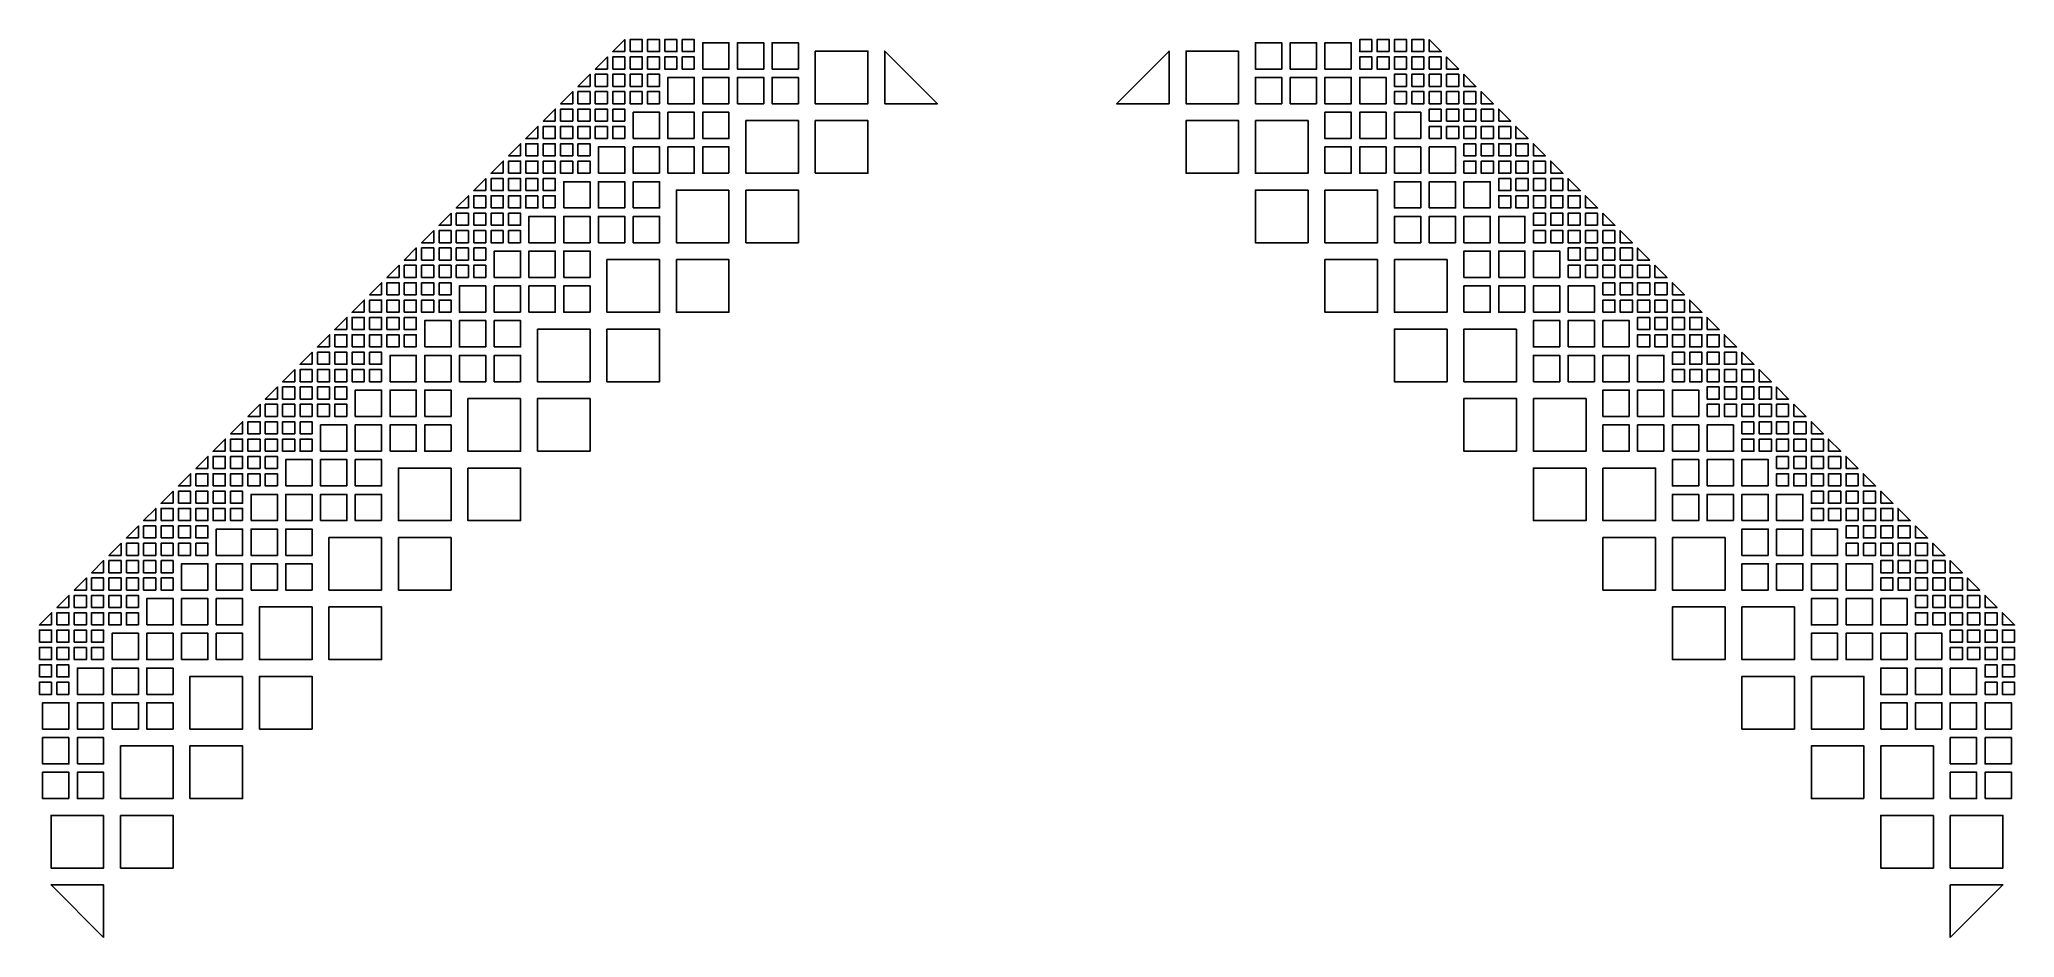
# Model space of a CAD drawing. Header units: inches. Extents: x -11.9 to 11.9, y -21.8 to -14.7.
# Drawn here: x 8.179 to 9.867, y -21.788 to -21.02 of the extents above.
import ezdxf

# ---------------------------------------------------------------- set-up
doc = ezdxf.new("R2010")
doc.units = ezdxf.units.IN
doc.header["$MEASUREMENT"] = 0

msp = doc.modelspace()

# ---------------------------------------------------------------- linework, layer by layer
for points in [[(8.679, -21.0303), (8.6687, -21.0303), (8.679, -21.02)], [(8.6835, -21.0303), (8.6835, -21.02), (8.6939, -21.02), (8.6939, -21.0303)], [(8.6984, -21.0303), (8.6984, -21.02), (8.7087, -21.02), (8.7087, -21.0303)], [(8.7132, -21.0303), (8.7132, -21.02), (8.7236, -21.02), (8.7236, -21.0303)], [(8.7281, -21.02), (8.7384, -21.02), (8.7384, -21.0303), (8.7281, -21.0303)], [(9.3176, -21.02), (9.3073, -21.02), (9.3073, -21.0303), (9.3176, -21.0303)], [(9.3325, -21.0303), (9.3325, -21.02), (9.3221, -21.02), (9.3221, -21.0303)], [(9.3473, -21.0303), (9.3473, -21.02), (9.337, -21.02), (9.337, -21.0303)], [(9.3622, -21.0303), (9.3622, -21.02), (9.3518, -21.02), (9.3518, -21.0303)], [(9.3667, -21.0303), (9.377, -21.0303), (9.3667, -21.02)], [(8.6642, -21.0452), (8.6538, -21.0452), (8.6642, -21.0348)], [(8.6687, -21.0452), (8.6687, -21.0348), (8.679, -21.0348), (8.679, -21.0452)], [(8.6835, -21.0452), (8.6835, -21.0348), (8.6939, -21.0348), (8.6939, -21.0452)], [(8.6984, -21.0452), (8.6984, -21.0348), (8.7087, -21.0348), (8.7087, -21.0452)], [(8.7236, -21.0348), (8.7236, -21.0452), (8.7132, -21.0452), (8.7132, -21.0348)], [(8.7384, -21.0452), (8.7281, -21.0452), (8.7281, -21.0348), (8.7384, -21.0348)], [(8.7456, -21.0452), (8.7681, -21.0452), (8.7681, -21.0227), (8.7456, -21.0227)], [(8.7978, -21.0452), (8.7978, -21.0227), (8.7753, -21.0227), (8.7753, -21.0452)], [(8.805, -21.0452), (8.8275, -21.0452), (8.8275, -21.0227), (8.805, -21.0227)], [(8.8419, -21.0299), (8.8419, -21.0749), (8.8869, -21.0749), (8.8869, -21.0299)], [(8.9013, -21.0749), (8.9463, -21.0749), (8.9013, -21.0299)], [(9.1444, -21.0749), (9.0994, -21.0749), (9.1444, -21.0299)], [(9.2038, -21.0299), (9.2038, -21.0749), (9.1588, -21.0749), (9.1588, -21.0299)], [(9.2407, -21.0452), (9.2182, -21.0452), (9.2182, -21.0227), (9.2407, -21.0227)], [(9.2479, -21.0452), (9.2479, -21.0227), (9.2704, -21.0227), (9.2704, -21.0452)], [(9.3001, -21.0452), (9.2776, -21.0452), (9.2776, -21.0227), (9.3001, -21.0227)], [(9.3073, -21.0452), (9.3176, -21.0452), (9.3176, -21.0348), (9.3073, -21.0348)], [(9.3221, -21.0348), (9.3221, -21.0452), (9.3325, -21.0452), (9.3325, -21.0348)], [(9.3473, -21.0452), (9.3473, -21.0348), (9.337, -21.0348), (9.337, -21.0452)], [(9.3622, -21.0452), (9.3622, -21.0348), (9.3518, -21.0348), (9.3518, -21.0452)], [(9.377, -21.0452), (9.377, -21.0348), (9.3667, -21.0348), (9.3667, -21.0452)], [(9.3815, -21.0452), (9.3919, -21.0452), (9.3815, -21.0348)], [(8.6493, -21.06), (8.639, -21.06), (8.6493, -21.0497)], [(8.6538, -21.06), (8.6538, -21.0497), (8.6642, -21.0497), (8.6642, -21.06)], [(8.6687, -21.06), (8.6687, -21.0497), (8.679, -21.0497), (8.679, -21.06)], [(8.6835, -21.06), (8.6835, -21.0497), (8.6939, -21.0497), (8.6939, -21.06)], [(8.6984, -21.0497), (8.7087, -21.0497), (8.7087, -21.06), (8.6984, -21.06)], [(8.7159, -21.0749), (8.7384, -21.0749), (8.7384, -21.0524), (8.7159, -21.0524)], [(8.7681, -21.0749), (8.7681, -21.0524), (8.7456, -21.0524), (8.7456, -21.0749)], [(8.7753, -21.0749), (8.7978, -21.0749), (8.7978, -21.0524), (8.7753, -21.0524)], [(8.8275, -21.0749), (8.8275, -21.0524), (8.805, -21.0524), (8.805, -21.0749)], [(9.2182, -21.0749), (9.2182, -21.0524), (9.2407, -21.0524), (9.2407, -21.0749)], [(9.2704, -21.0749), (9.2479, -21.0749), (9.2479, -21.0524), (9.2704, -21.0524)], [(9.2776, -21.0749), (9.2776, -21.0524), (9.3001, -21.0524), (9.3001, -21.0749)], [(9.3298, -21.0749), (9.3073, -21.0749), (9.3073, -21.0524), (9.3298, -21.0524)], [(9.3473, -21.0497), (9.337, -21.0497), (9.337, -21.06), (9.3473, -21.06)], [(9.3622, -21.06), (9.3622, -21.0497), (9.3518, -21.0497), (9.3518, -21.06)], [(9.377, -21.06), (9.377, -21.0497), (9.3667, -21.0497), (9.3667, -21.06)], [(9.3919, -21.06), (9.3919, -21.0497), (9.3815, -21.0497), (9.3815, -21.06)], [(9.3964, -21.06), (9.4067, -21.06), (9.3964, -21.0497)], [(8.6345, -21.0749), (8.6241, -21.0749), (8.6345, -21.0645)], [(8.639, -21.0749), (8.639, -21.0645), (8.6493, -21.0645), (8.6493, -21.0749)], [(8.6538, -21.0749), (8.6538, -21.0645), (8.6642, -21.0645), (8.6642, -21.0749)], [(8.6687, -21.0749), (8.6687, -21.0645), (8.679, -21.0645), (8.679, -21.0749)], [(8.6939, -21.0645), (8.6939, -21.0749), (8.6835, -21.0749), (8.6835, -21.0645)], [(8.7087, -21.0749), (8.6984, -21.0749), (8.6984, -21.0645), (8.7087, -21.0645)], [(9.337, -21.0749), (9.3473, -21.0749), (9.3473, -21.0645), (9.337, -21.0645)], [(9.3518, -21.0645), (9.3518, -21.0749), (9.3622, -21.0749), (9.3622, -21.0645)], [(9.377, -21.0749), (9.377, -21.0645), (9.3667, -21.0645), (9.3667, -21.0749)], [(9.3919, -21.0749), (9.3919, -21.0645), (9.3815, -21.0645), (9.3815, -21.0749)], [(9.4067, -21.0749), (9.4067, -21.0645), (9.3964, -21.0645), (9.3964, -21.0749)], [(9.4112, -21.0749), (9.4216, -21.0749), (9.4112, -21.0645)], [(8.6196, -21.0897), (8.6093, -21.0897), (8.6196, -21.0794)], [(8.6241, -21.0897), (8.6241, -21.0794), (8.6345, -21.0794), (8.6345, -21.0897)], [(8.639, -21.0897), (8.639, -21.0794), (8.6493, -21.0794), (8.6493, -21.0897)], [(8.6538, -21.0897), (8.6538, -21.0794), (8.6642, -21.0794), (8.6642, -21.0897)], [(8.6687, -21.0794), (8.679, -21.0794), (8.679, -21.0897), (8.6687, -21.0897)], [(8.6862, -21.1046), (8.7087, -21.1046), (8.7087, -21.0821), (8.6862, -21.0821)], [(8.7384, -21.1046), (8.7384, -21.0821), (8.7159, -21.0821), (8.7159, -21.1046)], [(8.7456, -21.1046), (8.7681, -21.1046), (8.7681, -21.0821), (8.7456, -21.0821)], [(9.3001, -21.1046), (9.2776, -21.1046), (9.2776, -21.0821), (9.3001, -21.0821)], [(9.3073, -21.1046), (9.3073, -21.0821), (9.3298, -21.0821), (9.3298, -21.1046)], [(9.3595, -21.1046), (9.337, -21.1046), (9.337, -21.0821), (9.3595, -21.0821)], [(9.377, -21.0794), (9.3667, -21.0794), (9.3667, -21.0897), (9.377, -21.0897)], [(9.3919, -21.0897), (9.3919, -21.0794), (9.3815, -21.0794), (9.3815, -21.0897)], [(9.4067, -21.0897), (9.4067, -21.0794), (9.3964, -21.0794), (9.3964, -21.0897)], [(9.4216, -21.0897), (9.4216, -21.0794), (9.4112, -21.0794), (9.4112, -21.0897)], [(9.4261, -21.0897), (9.4364, -21.0897), (9.4261, -21.0794)], [(8.6048, -21.1046), (8.5944, -21.1046), (8.6048, -21.0942)], [(8.6093, -21.1046), (8.6093, -21.0942), (8.6196, -21.0942), (8.6196, -21.1046)], [(8.6241, -21.1046), (8.6241, -21.0942), (8.6345, -21.0942), (8.6345, -21.1046)], [(8.639, -21.1046), (8.639, -21.0942), (8.6493, -21.0942), (8.6493, -21.1046)], [(8.6642, -21.0942), (8.6642, -21.1046), (8.6538, -21.1046), (8.6538, -21.0942)], [(8.679, -21.1046), (8.6687, -21.1046), (8.6687, -21.0942), (8.679, -21.0942)], [(8.8275, -21.0893), (8.7825, -21.0893), (8.7825, -21.1343), (8.8275, -21.1343)], [(8.8419, -21.1343), (8.8869, -21.1343), (8.8869, -21.0893), (8.8419, -21.0893)], [(9.2038, -21.1343), (9.1588, -21.1343), (9.1588, -21.0893), (9.2038, -21.0893)], [(9.2182, -21.0893), (9.2632, -21.0893), (9.2632, -21.1343), (9.2182, -21.1343)], [(9.3667, -21.1046), (9.377, -21.1046), (9.377, -21.0942), (9.3667, -21.0942)], [(9.3815, -21.0942), (9.3815, -21.1046), (9.3919, -21.1046), (9.3919, -21.0942)], [(9.4067, -21.1046), (9.4067, -21.0942), (9.3964, -21.0942), (9.3964, -21.1046)], [(9.4216, -21.1046), (9.4216, -21.0942), (9.4112, -21.0942), (9.4112, -21.1046)], [(9.4364, -21.1046), (9.4364, -21.0942), (9.4261, -21.0942), (9.4261, -21.1046)], [(9.4409, -21.1046), (9.4513, -21.1046), (9.4409, -21.0942)], [(8.5899, -21.1194), (8.5796, -21.1194), (8.5899, -21.1091)], [(8.5944, -21.1194), (8.5944, -21.1091), (8.6048, -21.1091), (8.6048, -21.1194)], [(8.6093, -21.1194), (8.6093, -21.1091), (8.6196, -21.1091), (8.6196, -21.1194)], [(8.6241, -21.1194), (8.6241, -21.1091), (8.6345, -21.1091), (8.6345, -21.1194)], [(8.639, -21.1091), (8.6493, -21.1091), (8.6493, -21.1194), (8.639, -21.1194)], [(8.6565, -21.1343), (8.679, -21.1343), (8.679, -21.1118), (8.6565, -21.1118)], [(8.7087, -21.1343), (8.7087, -21.1118), (8.6862, -21.1118), (8.6862, -21.1343)], [(8.7159, -21.1343), (8.7384, -21.1343), (8.7384, -21.1118), (8.7159, -21.1118)], [(8.7681, -21.1343), (8.7681, -21.1118), (8.7456, -21.1118), (8.7456, -21.1343)], [(9.2776, -21.1343), (9.2776, -21.1118), (9.3001, -21.1118), (9.3001, -21.1343)], [(9.3298, -21.1343), (9.3073, -21.1343), (9.3073, -21.1118), (9.3298, -21.1118)], [(9.337, -21.1343), (9.337, -21.1118), (9.3595, -21.1118), (9.3595, -21.1343)], [(9.3892, -21.1343), (9.3667, -21.1343), (9.3667, -21.1118), (9.3892, -21.1118)], [(9.4067, -21.1091), (9.3964, -21.1091), (9.3964, -21.1194), (9.4067, -21.1194)], [(9.4216, -21.1194), (9.4216, -21.1091), (9.4112, -21.1091), (9.4112, -21.1194)], [(9.4364, -21.1194), (9.4364, -21.1091), (9.4261, -21.1091), (9.4261, -21.1194)], [(9.4513, -21.1194), (9.4513, -21.1091), (9.4409, -21.1091), (9.4409, -21.1194)], [(9.4558, -21.1194), (9.4661, -21.1194), (9.4558, -21.1091)], [(8.5602, -21.1491), (8.5499, -21.1491), (8.5602, -21.1388)], [(8.5751, -21.1343), (8.5647, -21.1343), (8.5751, -21.1239)], [(8.5647, -21.1491), (8.5647, -21.1388), (8.5751, -21.1388), (8.5751, -21.1491)], [(8.5796, -21.1343), (8.5796, -21.1239), (8.5899, -21.1239), (8.5899, -21.1343)], [(8.5796, -21.1491), (8.5796, -21.1388), (8.5899, -21.1388), (8.5899, -21.1491)], [(8.5944, -21.1343), (8.5944, -21.1239), (8.6048, -21.1239), (8.6048, -21.1343)], [(8.5944, -21.1491), (8.5944, -21.1388), (8.6048, -21.1388), (8.6048, -21.1491)], [(8.6093, -21.1343), (8.6093, -21.1239), (8.6196, -21.1239), (8.6196, -21.1343)], [(8.6093, -21.1388), (8.6196, -21.1388), (8.6196, -21.1491), (8.6093, -21.1491)], [(8.6345, -21.1239), (8.6345, -21.1343), (8.6241, -21.1343), (8.6241, -21.1239)], [(8.6493, -21.1343), (8.639, -21.1343), (8.639, -21.1239), (8.6493, -21.1239)], [(9.3964, -21.1343), (9.4067, -21.1343), (9.4067, -21.1239), (9.3964, -21.1239)], [(9.4112, -21.1239), (9.4112, -21.1343), (9.4216, -21.1343), (9.4216, -21.1239)], [(9.4364, -21.1343), (9.4364, -21.1239), (9.4261, -21.1239), (9.4261, -21.1343)], [(9.4364, -21.1388), (9.4261, -21.1388), (9.4261, -21.1491), (9.4364, -21.1491)], [(9.4513, -21.1343), (9.4513, -21.1239), (9.4409, -21.1239), (9.4409, -21.1343)], [(9.4513, -21.1491), (9.4513, -21.1388), (9.4409, -21.1388), (9.4409, -21.1491)], [(9.4661, -21.1343), (9.4661, -21.1239), (9.4558, -21.1239), (9.4558, -21.1343)], [(9.4661, -21.1491), (9.4661, -21.1388), (9.4558, -21.1388), (9.4558, -21.1491)], [(9.4706, -21.1343), (9.481, -21.1343), (9.4706, -21.1239)], [(9.481, -21.1491), (9.481, -21.1388), (9.4706, -21.1388), (9.4706, -21.1491)], [(9.4855, -21.1491), (9.4958, -21.1491), (9.4855, -21.1388)], [(8.5454, -21.164), (8.535, -21.164), (8.5454, -21.1536)], [(8.5499, -21.164), (8.5499, -21.1536), (8.5602, -21.1536), (8.5602, -21.164)], [(8.5647, -21.164), (8.5647, -21.1536), (8.5751, -21.1536), (8.5751, -21.164)], [(8.5796, -21.164), (8.5796, -21.1536), (8.5899, -21.1536), (8.5899, -21.164)], [(8.6048, -21.1536), (8.6048, -21.164), (8.5944, -21.164), (8.5944, -21.1536)], [(8.6196, -21.164), (8.6093, -21.164), (8.6093, -21.1536), (8.6196, -21.1536)], [(8.6268, -21.164), (8.6493, -21.164), (8.6493, -21.1415), (8.6268, -21.1415)], [(8.679, -21.164), (8.679, -21.1415), (8.6565, -21.1415), (8.6565, -21.164)], [(8.6862, -21.164), (8.7087, -21.164), (8.7087, -21.1415), (8.6862, -21.1415)], [(8.7681, -21.1487), (8.7231, -21.1487), (8.7231, -21.1937), (8.7681, -21.1937)], [(8.7825, -21.1487), (8.7825, -21.1937), (8.8275, -21.1937), (8.8275, -21.1487)], [(9.2632, -21.1487), (9.2632, -21.1937), (9.2182, -21.1937), (9.2182, -21.1487)], [(9.2776, -21.1487), (9.3226, -21.1487), (9.3226, -21.1937), (9.2776, -21.1937)], [(9.3595, -21.164), (9.337, -21.164), (9.337, -21.1415), (9.3595, -21.1415)], [(9.3667, -21.164), (9.3667, -21.1415), (9.3892, -21.1415), (9.3892, -21.164)], [(9.4189, -21.164), (9.3964, -21.164), (9.3964, -21.1415), (9.4189, -21.1415)], [(9.4261, -21.164), (9.4364, -21.164), (9.4364, -21.1536), (9.4261, -21.1536)], [(9.4409, -21.1536), (9.4409, -21.164), (9.4513, -21.164), (9.4513, -21.1536)], [(9.4661, -21.164), (9.4661, -21.1536), (9.4558, -21.1536), (9.4558, -21.164)], [(9.481, -21.164), (9.481, -21.1536), (9.4706, -21.1536), (9.4706, -21.164)], [(9.4958, -21.164), (9.4958, -21.1536), (9.4855, -21.1536), (9.4855, -21.164)], [(9.5003, -21.164), (9.5107, -21.164), (9.5003, -21.1536)], [(8.5305, -21.1788), (8.5202, -21.1788), (8.5305, -21.1685)], [(8.535, -21.1788), (8.535, -21.1685), (8.5454, -21.1685), (8.5454, -21.1788)], [(8.5499, -21.1788), (8.5499, -21.1685), (8.5602, -21.1685), (8.5602, -21.1788)], [(8.5647, -21.1788), (8.5647, -21.1685), (8.5751, -21.1685), (8.5751, -21.1788)], [(8.5796, -21.1685), (8.5899, -21.1685), (8.5899, -21.1788), (8.5796, -21.1788)], [(8.5971, -21.1937), (8.6196, -21.1937), (8.6196, -21.1712), (8.5971, -21.1712)], [(8.6493, -21.1937), (8.6493, -21.1712), (8.6268, -21.1712), (8.6268, -21.1937)], [(8.6565, -21.1937), (8.679, -21.1937), (8.679, -21.1712), (8.6565, -21.1712)], [(8.7087, -21.1937), (8.7087, -21.1712), (8.6862, -21.1712), (8.6862, -21.1937)], [(9.337, -21.1937), (9.337, -21.1712), (9.3595, -21.1712), (9.3595, -21.1937)], [(9.3892, -21.1937), (9.3667, -21.1937), (9.3667, -21.1712), (9.3892, -21.1712)], [(9.3964, -21.1937), (9.3964, -21.1712), (9.4189, -21.1712), (9.4189, -21.1937)], [(9.4486, -21.1937), (9.4261, -21.1937), (9.4261, -21.1712), (9.4486, -21.1712)], [(9.4661, -21.1685), (9.4558, -21.1685), (9.4558, -21.1788), (9.4661, -21.1788)], [(9.481, -21.1788), (9.481, -21.1685), (9.4706, -21.1685), (9.4706, -21.1788)], [(9.4958, -21.1788), (9.4958, -21.1685), (9.4855, -21.1685), (9.4855, -21.1788)], [(9.5107, -21.1788), (9.5107, -21.1685), (9.5003, -21.1685), (9.5003, -21.1788)], [(9.5152, -21.1788), (9.5255, -21.1788), (9.5152, -21.1685)], [(8.5157, -21.1937), (8.5053, -21.1937), (8.5157, -21.1833)], [(8.5202, -21.1937), (8.5202, -21.1833), (8.5305, -21.1833), (8.5305, -21.1937)], [(8.535, -21.1937), (8.535, -21.1833), (8.5454, -21.1833), (8.5454, -21.1937)], [(8.5499, -21.1937), (8.5499, -21.1833), (8.5602, -21.1833), (8.5602, -21.1937)], [(8.5751, -21.1833), (8.5751, -21.1937), (8.5647, -21.1937), (8.5647, -21.1833)], [(8.5899, -21.1937), (8.5796, -21.1937), (8.5796, -21.1833), (8.5899, -21.1833)], [(9.4558, -21.1937), (9.4661, -21.1937), (9.4661, -21.1833), (9.4558, -21.1833)], [(9.4706, -21.1833), (9.4706, -21.1937), (9.481, -21.1937), (9.481, -21.1833)], [(9.4958, -21.1937), (9.4958, -21.1833), (9.4855, -21.1833), (9.4855, -21.1937)], [(9.5107, -21.1937), (9.5107, -21.1833), (9.5003, -21.1833), (9.5003, -21.1937)], [(9.5255, -21.1937), (9.5255, -21.1833), (9.5152, -21.1833), (9.5152, -21.1937)], [(9.53, -21.1937), (9.5404, -21.1937), (9.53, -21.1833)], [(8.5008, -21.2085), (8.4905, -21.2085), (8.5008, -21.1982)], [(8.5053, -21.2085), (8.5053, -21.1982), (8.5157, -21.1982), (8.5157, -21.2085)], [(8.5202, -21.2085), (8.5202, -21.1982), (8.5305, -21.1982), (8.5305, -21.2085)], [(8.535, -21.2085), (8.535, -21.1982), (8.5454, -21.1982), (8.5454, -21.2085)], [(8.5499, -21.1982), (8.5602, -21.1982), (8.5602, -21.2085), (8.5499, -21.2085)], [(8.5899, -21.2234), (8.5899, -21.2009), (8.5674, -21.2009), (8.5674, -21.2234)], [(8.6196, -21.2234), (8.6196, -21.2009), (8.5971, -21.2009), (8.5971, -21.2234)], [(8.6268, -21.2234), (8.6493, -21.2234), (8.6493, -21.2009), (8.6268, -21.2009)], [(9.4189, -21.2234), (9.3964, -21.2234), (9.3964, -21.2009), (9.4189, -21.2009)], [(9.4261, -21.2234), (9.4261, -21.2009), (9.4486, -21.2009), (9.4486, -21.2234)], [(9.4558, -21.2234), (9.4558, -21.2009), (9.4783, -21.2009), (9.4783, -21.2234)], [(9.4958, -21.1982), (9.4855, -21.1982), (9.4855, -21.2085), (9.4958, -21.2085)], [(9.5107, -21.2085), (9.5107, -21.1982), (9.5003, -21.1982), (9.5003, -21.2085)], [(9.5255, -21.2085), (9.5255, -21.1982), (9.5152, -21.1982), (9.5152, -21.2085)], [(9.5404, -21.2085), (9.5404, -21.1982), (9.53, -21.1982), (9.53, -21.2085)], [(9.5449, -21.2085), (9.5552, -21.2085), (9.5449, -21.1982)], [(8.486, -21.2234), (8.4756, -21.2234), (8.486, -21.213)], [(8.4905, -21.2234), (8.4905, -21.213), (8.5008, -21.213), (8.5008, -21.2234)], [(8.5053, -21.2234), (8.5053, -21.213), (8.5157, -21.213), (8.5157, -21.2234)], [(8.5202, -21.2234), (8.5202, -21.213), (8.5305, -21.213), (8.5305, -21.2234)], [(8.5454, -21.213), (8.5454, -21.2234), (8.535, -21.2234), (8.535, -21.213)], [(8.5602, -21.2234), (8.5499, -21.2234), (8.5499, -21.213), (8.5602, -21.213)], [(8.7087, -21.2081), (8.6637, -21.2081), (8.6637, -21.2531), (8.7087, -21.2531)], [(8.7231, -21.2081), (8.7231, -21.2531), (8.7681, -21.2531), (8.7681, -21.2081)], [(9.3226, -21.2081), (9.3226, -21.2531), (9.2776, -21.2531), (9.2776, -21.2081)], [(9.337, -21.2081), (9.382, -21.2081), (9.382, -21.2531), (9.337, -21.2531)], [(9.4855, -21.2234), (9.4958, -21.2234), (9.4958, -21.213), (9.4855, -21.213)], [(9.5003, -21.213), (9.5003, -21.2234), (9.5107, -21.2234), (9.5107, -21.213)], [(9.5255, -21.2234), (9.5255, -21.213), (9.5152, -21.213), (9.5152, -21.2234)], [(9.5404, -21.2234), (9.5404, -21.213), (9.53, -21.213), (9.53, -21.2234)], [(9.5552, -21.2234), (9.5552, -21.213), (9.5449, -21.213), (9.5449, -21.2234)], [(9.5597, -21.2234), (9.5701, -21.2234), (9.5597, -21.213)], [(8.4711, -21.2382), (8.4608, -21.2382), (8.4711, -21.2279)], [(8.4756, -21.2382), (8.4756, -21.2279), (8.486, -21.2279), (8.486, -21.2382)], [(8.4905, -21.2382), (8.4905, -21.2279), (8.5008, -21.2279), (8.5008, -21.2382)], [(8.5053, -21.2382), (8.5053, -21.2279), (8.5157, -21.2279), (8.5157, -21.2382)], [(8.5202, -21.2279), (8.5305, -21.2279), (8.5305, -21.2382), (8.5202, -21.2382)], [(8.5602, -21.2531), (8.5602, -21.2306), (8.5377, -21.2306), (8.5377, -21.2531)], [(8.5899, -21.2531), (8.5899, -21.2306), (8.5674, -21.2306), (8.5674, -21.2531)], [(8.5971, -21.2531), (8.6196, -21.2531), (8.6196, -21.2306), (8.5971, -21.2306)], [(8.6493, -21.2531), (8.6493, -21.2306), (8.6268, -21.2306), (8.6268, -21.2531)], [(9.3964, -21.2531), (9.3964, -21.2306), (9.4189, -21.2306), (9.4189, -21.2531)], [(9.4486, -21.2531), (9.4261, -21.2531), (9.4261, -21.2306), (9.4486, -21.2306)], [(9.4558, -21.2531), (9.4558, -21.2306), (9.4783, -21.2306), (9.4783, -21.2531)], [(9.4855, -21.2531), (9.4855, -21.2306), (9.508, -21.2306), (9.508, -21.2531)], [(9.5255, -21.2279), (9.5152, -21.2279), (9.5152, -21.2382), (9.5255, -21.2382)], [(9.5404, -21.2382), (9.5404, -21.2279), (9.53, -21.2279), (9.53, -21.2382)], [(9.5552, -21.2382), (9.5552, -21.2279), (9.5449, -21.2279), (9.5449, -21.2382)], [(9.5701, -21.2382), (9.5701, -21.2279), (9.5597, -21.2279), (9.5597, -21.2382)], [(9.5746, -21.2382), (9.5849, -21.2382), (9.5746, -21.2279)], [(8.4563, -21.2531), (8.4459, -21.2531), (8.4563, -21.2427)], [(8.4608, -21.2531), (8.4608, -21.2427), (8.4711, -21.2427), (8.4711, -21.2531)], [(8.4756, -21.2531), (8.4756, -21.2427), (8.486, -21.2427), (8.486, -21.2531)], [(8.4905, -21.2531), (8.4905, -21.2427), (8.5008, -21.2427), (8.5008, -21.2531)], [(8.5157, -21.2427), (8.5157, -21.2531), (8.5053, -21.2531), (8.5053, -21.2427)], [(8.5305, -21.2531), (8.5202, -21.2531), (8.5202, -21.2427), (8.5305, -21.2427)], [(9.5152, -21.2531), (9.5255, -21.2531), (9.5255, -21.2427), (9.5152, -21.2427)], [(9.53, -21.2427), (9.53, -21.2531), (9.5404, -21.2531), (9.5404, -21.2427)], [(9.5552, -21.2531), (9.5552, -21.2427), (9.5449, -21.2427), (9.5449, -21.2531)], [(9.5701, -21.2531), (9.5701, -21.2427), (9.5597, -21.2427), (9.5597, -21.2531)], [(9.5849, -21.2531), (9.5849, -21.2427), (9.5746, -21.2427), (9.5746, -21.2531)], [(9.5894, -21.2531), (9.5998, -21.2531), (9.5894, -21.2427)], [(8.4266, -21.2828), (8.4162, -21.2828), (8.4266, -21.2724)], [(8.4414, -21.2679), (8.4311, -21.2679), (8.4414, -21.2576)], [(8.4311, -21.2828), (8.4311, -21.2724), (8.4414, -21.2724), (8.4414, -21.2828)], [(8.4459, -21.2679), (8.4459, -21.2576), (8.4563, -21.2576), (8.4563, -21.2679)], [(8.4459, -21.2828), (8.4459, -21.2724), (8.4563, -21.2724), (8.4563, -21.2828)], [(8.4608, -21.2679), (8.4608, -21.2576), (8.4711, -21.2576), (8.4711, -21.2679)], [(8.4608, -21.2828), (8.4608, -21.2724), (8.4711, -21.2724), (8.4711, -21.2828)], [(8.4756, -21.2679), (8.4756, -21.2576), (8.486, -21.2576), (8.486, -21.2679)], [(8.486, -21.2724), (8.486, -21.2828), (8.4756, -21.2828), (8.4756, -21.2724)], [(8.4905, -21.2576), (8.5008, -21.2576), (8.5008, -21.2679), (8.4905, -21.2679)], [(8.5008, -21.2828), (8.4905, -21.2828), (8.4905, -21.2724), (8.5008, -21.2724)], [(8.508, -21.2828), (8.5305, -21.2828), (8.5305, -21.2603), (8.508, -21.2603)], [(8.5602, -21.2828), (8.5602, -21.2603), (8.5377, -21.2603), (8.5377, -21.2828)], [(8.5674, -21.2828), (8.5899, -21.2828), (8.5899, -21.2603), (8.5674, -21.2603)], [(8.6043, -21.2675), (8.6043, -21.3125), (8.6493, -21.3125), (8.6493, -21.2675)], [(8.6637, -21.2675), (8.6637, -21.3125), (8.7087, -21.3125), (8.7087, -21.2675)], [(9.382, -21.2675), (9.382, -21.3125), (9.337, -21.3125), (9.337, -21.2675)], [(9.4414, -21.2675), (9.4414, -21.3125), (9.3964, -21.3125), (9.3964, -21.2675)], [(9.4783, -21.2828), (9.4558, -21.2828), (9.4558, -21.2603), (9.4783, -21.2603)], [(9.4855, -21.2828), (9.4855, -21.2603), (9.508, -21.2603), (9.508, -21.2828)], [(9.5377, -21.2828), (9.5152, -21.2828), (9.5152, -21.2603), (9.5377, -21.2603)], [(9.5552, -21.2576), (9.5449, -21.2576), (9.5449, -21.2679), (9.5552, -21.2679)], [(9.5449, -21.2828), (9.5552, -21.2828), (9.5552, -21.2724), (9.5449, -21.2724)], [(9.5701, -21.2679), (9.5701, -21.2576), (9.5597, -21.2576), (9.5597, -21.2679)], [(9.5597, -21.2724), (9.5597, -21.2828), (9.5701, -21.2828), (9.5701, -21.2724)], [(9.5849, -21.2679), (9.5849, -21.2576), (9.5746, -21.2576), (9.5746, -21.2679)], [(9.5849, -21.2828), (9.5849, -21.2724), (9.5746, -21.2724), (9.5746, -21.2828)], [(9.5998, -21.2679), (9.5998, -21.2576), (9.5894, -21.2576), (9.5894, -21.2679)], [(9.5998, -21.2828), (9.5998, -21.2724), (9.5894, -21.2724), (9.5894, -21.2828)], [(9.6043, -21.2679), (9.6146, -21.2679), (9.6043, -21.2576)], [(9.6146, -21.2828), (9.6146, -21.2724), (9.6043, -21.2724), (9.6043, -21.2828)], [(9.6191, -21.2828), (9.6295, -21.2828), (9.6191, -21.2724)], [(8.4117, -21.2976), (8.4014, -21.2976), (8.4117, -21.2873)], [(8.4162, -21.2976), (8.4162, -21.2873), (8.4266, -21.2873), (8.4266, -21.2976)], [(8.4311, -21.2976), (8.4311, -21.2873), (8.4414, -21.2873), (8.4414, -21.2976)], [(8.4459, -21.2976), (8.4459, -21.2873), (8.4563, -21.2873), (8.4563, -21.2976)], [(8.4608, -21.2873), (8.4711, -21.2873), (8.4711, -21.2976), (8.4608, -21.2976)], [(8.4783, -21.3125), (8.5008, -21.3125), (8.5008, -21.29), (8.4783, -21.29)], [(8.5305, -21.3125), (8.5305, -21.29), (8.508, -21.29), (8.508, -21.3125)], [(8.5377, -21.3125), (8.5602, -21.3125), (8.5602, -21.29), (8.5377, -21.29)], [(8.5899, -21.3125), (8.5899, -21.29), (8.5674, -21.29), (8.5674, -21.3125)], [(9.4558, -21.3125), (9.4558, -21.29), (9.4783, -21.29), (9.4783, -21.3125)], [(9.508, -21.3125), (9.4855, -21.3125), (9.4855, -21.29), (9.508, -21.29)], [(9.5152, -21.3125), (9.5152, -21.29), (9.5377, -21.29), (9.5377, -21.3125)], [(9.5674, -21.3125), (9.5449, -21.3125), (9.5449, -21.29), (9.5674, -21.29)], [(9.5849, -21.2873), (9.5746, -21.2873), (9.5746, -21.2976), (9.5849, -21.2976)], [(9.5998, -21.2976), (9.5998, -21.2873), (9.5894, -21.2873), (9.5894, -21.2976)], [(9.6146, -21.2976), (9.6146, -21.2873), (9.6043, -21.2873), (9.6043, -21.2976)], [(9.6295, -21.2976), (9.6295, -21.2873), (9.6191, -21.2873), (9.6191, -21.2976)], [(9.634, -21.2976), (9.6443, -21.2976), (9.634, -21.2873)], [(8.3969, -21.3125), (8.3865, -21.3125), (8.3969, -21.3021)], [(8.4014, -21.3125), (8.4014, -21.3021), (8.4117, -21.3021), (8.4117, -21.3125)], [(8.4162, -21.3125), (8.4162, -21.3021), (8.4266, -21.3021), (8.4266, -21.3125)], [(8.4311, -21.3125), (8.4311, -21.3021), (8.4414, -21.3021), (8.4414, -21.3125)], [(8.4563, -21.3021), (8.4563, -21.3125), (8.4459, -21.3125), (8.4459, -21.3021)], [(8.4711, -21.3125), (8.4608, -21.3125), (8.4608, -21.3021), (8.4711, -21.3021)], [(9.5746, -21.3125), (9.5849, -21.3125), (9.5849, -21.3021), (9.5746, -21.3021)], [(9.5894, -21.3021), (9.5894, -21.3125), (9.5998, -21.3125), (9.5998, -21.3021)], [(9.6146, -21.3125), (9.6146, -21.3021), (9.6043, -21.3021), (9.6043, -21.3125)], [(9.6295, -21.3125), (9.6295, -21.3021), (9.6191, -21.3021), (9.6191, -21.3125)], [(9.6443, -21.3125), (9.6443, -21.3021), (9.634, -21.3021), (9.634, -21.3125)], [(9.6488, -21.3125), (9.6592, -21.3125), (9.6488, -21.3021)], [(8.382, -21.3273), (8.3717, -21.3273), (8.382, -21.317)], [(8.3865, -21.3273), (8.3865, -21.317), (8.3969, -21.317), (8.3969, -21.3273)], [(8.4014, -21.3273), (8.4014, -21.317), (8.4117, -21.317), (8.4117, -21.3273)], [(8.4162, -21.3273), (8.4162, -21.317), (8.4266, -21.317), (8.4266, -21.3273)], [(8.4311, -21.317), (8.4414, -21.317), (8.4414, -21.3273), (8.4311, -21.3273)], [(8.4486, -21.3422), (8.4711, -21.3422), (8.4711, -21.3197), (8.4486, -21.3197)], [(8.5008, -21.3422), (8.5008, -21.3197), (8.4783, -21.3197), (8.4783, -21.3422)], [(8.508, -21.3422), (8.5305, -21.3422), (8.5305, -21.3197), (8.508, -21.3197)], [(9.5377, -21.3422), (9.5152, -21.3422), (9.5152, -21.3197), (9.5377, -21.3197)], [(9.5449, -21.3422), (9.5449, -21.3197), (9.5674, -21.3197), (9.5674, -21.3422)], [(9.5971, -21.3422), (9.5746, -21.3422), (9.5746, -21.3197), (9.5971, -21.3197)], [(9.6146, -21.317), (9.6043, -21.317), (9.6043, -21.3273), (9.6146, -21.3273)], [(9.6295, -21.3273), (9.6295, -21.317), (9.6191, -21.317), (9.6191, -21.3273)], [(9.6443, -21.3273), (9.6443, -21.317), (9.634, -21.317), (9.634, -21.3273)], [(9.6592, -21.3273), (9.6592, -21.317), (9.6488, -21.317), (9.6488, -21.3273)], [(9.6637, -21.3273), (9.674, -21.3273), (9.6637, -21.317)], [(8.3672, -21.3422), (8.3568, -21.3422), (8.3672, -21.3318)], [(8.3717, -21.3422), (8.3717, -21.3318), (8.382, -21.3318), (8.382, -21.3422)], [(8.3865, -21.3422), (8.3865, -21.3318), (8.3969, -21.3318), (8.3969, -21.3422)], [(8.4014, -21.3422), (8.4014, -21.3318), (8.4117, -21.3318), (8.4117, -21.3422)], [(8.4266, -21.3318), (8.4266, -21.3422), (8.4162, -21.3422), (8.4162, -21.3318)], [(8.4414, -21.3422), (8.4311, -21.3422), (8.4311, -21.3318), (8.4414, -21.3318)], [(8.5899, -21.3269), (8.5449, -21.3269), (8.5449, -21.3719), (8.5899, -21.3719)], [(8.6043, -21.3719), (8.6493, -21.3719), (8.6493, -21.3269), (8.6043, -21.3269)], [(9.4414, -21.3719), (9.3964, -21.3719), (9.3964, -21.3269), (9.4414, -21.3269)], [(9.4558, -21.3269), (9.5008, -21.3269), (9.5008, -21.3719), (9.4558, -21.3719)], [(9.6043, -21.3422), (9.6146, -21.3422), (9.6146, -21.3318), (9.6043, -21.3318)], [(9.6191, -21.3318), (9.6191, -21.3422), (9.6295, -21.3422), (9.6295, -21.3318)], [(9.6443, -21.3422), (9.6443, -21.3318), (9.634, -21.3318), (9.634, -21.3422)], [(9.6592, -21.3422), (9.6592, -21.3318), (9.6488, -21.3318), (9.6488, -21.3422)], [(9.674, -21.3422), (9.674, -21.3318), (9.6637, -21.3318), (9.6637, -21.3422)], [(9.6785, -21.3422), (9.6889, -21.3422), (9.6785, -21.3318)], [(8.3523, -21.357), (8.342, -21.357), (8.3523, -21.3467)], [(8.3568, -21.357), (8.3568, -21.3467), (8.3672, -21.3467), (8.3672, -21.357)], [(8.3717, -21.357), (8.3717, -21.3467), (8.382, -21.3467), (8.382, -21.357)], [(8.3865, -21.357), (8.3865, -21.3467), (8.3969, -21.3467), (8.3969, -21.357)], [(8.4014, -21.3467), (8.4117, -21.3467), (8.4117, -21.357), (8.4014, -21.357)], [(8.4189, -21.3719), (8.4414, -21.3719), (8.4414, -21.3494), (8.4189, -21.3494)], [(8.4711, -21.3719), (8.4711, -21.3494), (8.4486, -21.3494), (8.4486, -21.3719)], [(8.4783, -21.3719), (8.5008, -21.3719), (8.5008, -21.3494), (8.4783, -21.3494)], [(8.5305, -21.3719), (8.5305, -21.3494), (8.508, -21.3494), (8.508, -21.3719)], [(9.5152, -21.3719), (9.5152, -21.3494), (9.5377, -21.3494), (9.5377, -21.3719)], [(9.5674, -21.3719), (9.5449, -21.3719), (9.5449, -21.3494), (9.5674, -21.3494)], [(9.5746, -21.3719), (9.5746, -21.3494), (9.5971, -21.3494), (9.5971, -21.3719)], [(9.6268, -21.3719), (9.6043, -21.3719), (9.6043, -21.3494), (9.6268, -21.3494)], [(9.6443, -21.3467), (9.634, -21.3467), (9.634, -21.357), (9.6443, -21.357)], [(9.6592, -21.357), (9.6592, -21.3467), (9.6488, -21.3467), (9.6488, -21.357)], [(9.674, -21.357), (9.674, -21.3467), (9.6637, -21.3467), (9.6637, -21.357)], [(9.6889, -21.357), (9.6889, -21.3467), (9.6785, -21.3467), (9.6785, -21.357)], [(9.6934, -21.357), (9.7037, -21.357), (9.6934, -21.3467)], [(8.3375, -21.3719), (8.3271, -21.3719), (8.3375, -21.3615)], [(8.342, -21.3719), (8.342, -21.3615), (8.3523, -21.3615), (8.3523, -21.3719)], [(8.3568, -21.3719), (8.3568, -21.3615), (8.3672, -21.3615), (8.3672, -21.3719)], [(8.3717, -21.3719), (8.3717, -21.3615), (8.382, -21.3615), (8.382, -21.3719)], [(8.3969, -21.3615), (8.3969, -21.3719), (8.3865, -21.3719), (8.3865, -21.3615)], [(8.4117, -21.3719), (8.4014, -21.3719), (8.4014, -21.3615), (8.4117, -21.3615)], [(9.634, -21.3719), (9.6443, -21.3719), (9.6443, -21.3615), (9.634, -21.3615)], [(9.6488, -21.3615), (9.6488, -21.3719), (9.6592, -21.3719), (9.6592, -21.3615)], [(9.674, -21.3719), (9.674, -21.3615), (9.6637, -21.3615), (9.6637, -21.3719)], [(9.6889, -21.3719), (9.6889, -21.3615), (9.6785, -21.3615), (9.6785, -21.3719)], [(9.7037, -21.3719), (9.7037, -21.3615), (9.6934, -21.3615), (9.6934, -21.3719)], [(9.7082, -21.3719), (9.7186, -21.3719), (9.7082, -21.3615)], [(8.3078, -21.4016), (8.2974, -21.4016), (8.3078, -21.3912)], [(8.3226, -21.3867), (8.3123, -21.3867), (8.3226, -21.3764)], [(8.3123, -21.4016), (8.3123, -21.3912), (8.3226, -21.3912), (8.3226, -21.4016)], [(8.3271, -21.3867), (8.3271, -21.3764), (8.3375, -21.3764), (8.3375, -21.3867)], [(8.3271, -21.4016), (8.3271, -21.3912), (8.3375, -21.3912), (8.3375, -21.4016)], [(8.342, -21.3867), (8.342, -21.3764), (8.3523, -21.3764), (8.3523, -21.3867)], [(8.342, -21.4016), (8.342, -21.3912), (8.3523, -21.3912), (8.3523, -21.4016)], [(8.3568, -21.3867), (8.3568, -21.3764), (8.3672, -21.3764), (8.3672, -21.3867)], [(8.3672, -21.3912), (8.3672, -21.4016), (8.3568, -21.4016), (8.3568, -21.3912)], [(8.3717, -21.3764), (8.382, -21.3764), (8.382, -21.3867), (8.3717, -21.3867)], [(8.382, -21.4016), (8.3717, -21.4016), (8.3717, -21.3912), (8.382, -21.3912)], [(8.3892, -21.4016), (8.4117, -21.4016), (8.4117, -21.3791), (8.3892, -21.3791)], [(8.4414, -21.4016), (8.4414, -21.3791), (8.4189, -21.3791), (8.4189, -21.4016)], [(8.4486, -21.4016), (8.4711, -21.4016), (8.4711, -21.3791), (8.4486, -21.3791)], [(8.5305, -21.3863), (8.4855, -21.3863), (8.4855, -21.4313), (8.5305, -21.4313)], [(8.5449, -21.3863), (8.5449, -21.4313), (8.5899, -21.4313), (8.5899, -21.3863)], [(9.5008, -21.3863), (9.5008, -21.4313), (9.4558, -21.4313), (9.4558, -21.3863)], [(9.5152, -21.3863), (9.5602, -21.3863), (9.5602, -21.4313), (9.5152, -21.4313)], [(9.5971, -21.4016), (9.5746, -21.4016), (9.5746, -21.3791), (9.5971, -21.3791)], [(9.6043, -21.4016), (9.6043, -21.3791), (9.6268, -21.3791), (9.6268, -21.4016)], [(9.6565, -21.4016), (9.634, -21.4016), (9.634, -21.3791), (9.6565, -21.3791)], [(9.674, -21.3764), (9.6637, -21.3764), (9.6637, -21.3867), (9.674, -21.3867)], [(9.6637, -21.4016), (9.674, -21.4016), (9.674, -21.3912), (9.6637, -21.3912)], [(9.6889, -21.3867), (9.6889, -21.3764), (9.6785, -21.3764), (9.6785, -21.3867)], [(9.6785, -21.3912), (9.6785, -21.4016), (9.6889, -21.4016), (9.6889, -21.3912)], [(9.7037, -21.3867), (9.7037, -21.3764), (9.6934, -21.3764), (9.6934, -21.3867)], [(9.7037, -21.4016), (9.7037, -21.3912), (9.6934, -21.3912), (9.6934, -21.4016)], [(9.7186, -21.3867), (9.7186, -21.3764), (9.7082, -21.3764), (9.7082, -21.3867)], [(9.7186, -21.4016), (9.7186, -21.3912), (9.7082, -21.3912), (9.7082, -21.4016)], [(9.7231, -21.3867), (9.7334, -21.3867), (9.7231, -21.3764)], [(9.7334, -21.4016), (9.7334, -21.3912), (9.7231, -21.3912), (9.7231, -21.4016)], [(9.7379, -21.4016), (9.7483, -21.4016), (9.7379, -21.3912)], [(8.2929, -21.4164), (8.2826, -21.4164), (8.2929, -21.4061)], [(8.2974, -21.4164), (8.2974, -21.4061), (8.3078, -21.4061), (8.3078, -21.4164)], [(8.3123, -21.4164), (8.3123, -21.4061), (8.3226, -21.4061), (8.3226, -21.4164)], [(8.3271, -21.4164), (8.3271, -21.4061), (8.3375, -21.4061), (8.3375, -21.4164)], [(8.342, -21.4061), (8.3523, -21.4061), (8.3523, -21.4164), (8.342, -21.4164)], [(8.3595, -21.4313), (8.382, -21.4313), (8.382, -21.4088), (8.3595, -21.4088)], [(8.4117, -21.4313), (8.4117, -21.4088), (8.3892, -21.4088), (8.3892, -21.4313)], [(8.4189, -21.4313), (8.4414, -21.4313), (8.4414, -21.4088), (8.4189, -21.4088)], [(8.4711, -21.4313), (8.4711, -21.4088), (8.4486, -21.4088), (8.4486, -21.4313)], [(9.5746, -21.4313), (9.5746, -21.4088), (9.5971, -21.4088), (9.5971, -21.4313)], [(9.6268, -21.4313), (9.6043, -21.4313), (9.6043, -21.4088), (9.6268, -21.4088)], [(9.634, -21.4313), (9.634, -21.4088), (9.6565, -21.4088), (9.6565, -21.4313)], [(9.6862, -21.4313), (9.6637, -21.4313), (9.6637, -21.4088), (9.6862, -21.4088)], [(9.7037, -21.4061), (9.6934, -21.4061), (9.6934, -21.4164), (9.7037, -21.4164)], [(9.7186, -21.4164), (9.7186, -21.4061), (9.7082, -21.4061), (9.7082, -21.4164)], [(9.7334, -21.4164), (9.7334, -21.4061), (9.7231, -21.4061), (9.7231, -21.4164)], [(9.7483, -21.4164), (9.7483, -21.4061), (9.7379, -21.4061), (9.7379, -21.4164)], [(9.7528, -21.4164), (9.7631, -21.4164), (9.7528, -21.4061)], [(8.2781, -21.4313), (8.2677, -21.4313), (8.2781, -21.4209)], [(8.2826, -21.4313), (8.2826, -21.4209), (8.2929, -21.4209), (8.2929, -21.4313)], [(8.2974, -21.4313), (8.2974, -21.4209), (8.3078, -21.4209), (8.3078, -21.4313)], [(8.3123, -21.4313), (8.3123, -21.4209), (8.3226, -21.4209), (8.3226, -21.4313)], [(8.3375, -21.4209), (8.3375, -21.4313), (8.3271, -21.4313), (8.3271, -21.4209)], [(8.3523, -21.4313), (8.342, -21.4313), (8.342, -21.4209), (8.3523, -21.4209)], [(9.6934, -21.4313), (9.7037, -21.4313), (9.7037, -21.4209), (9.6934, -21.4209)], [(9.7082, -21.4209), (9.7082, -21.4313), (9.7186, -21.4313), (9.7186, -21.4209)], [(9.7334, -21.4313), (9.7334, -21.4209), (9.7231, -21.4209), (9.7231, -21.4313)], [(9.7483, -21.4313), (9.7483, -21.4209), (9.7379, -21.4209), (9.7379, -21.4313)], [(9.7631, -21.4313), (9.7631, -21.4209), (9.7528, -21.4209), (9.7528, -21.4313)], [(9.7676, -21.4313), (9.778, -21.4313), (9.7676, -21.4209)], [(8.2632, -21.4461), (8.2529, -21.4461), (8.2632, -21.4358)], [(8.2677, -21.4461), (8.2677, -21.4358), (8.2781, -21.4358), (8.2781, -21.4461)], [(8.2826, -21.4461), (8.2826, -21.4358), (8.2929, -21.4358), (8.2929, -21.4461)], [(8.2974, -21.4461), (8.2974, -21.4358), (8.3078, -21.4358), (8.3078, -21.4461)], [(8.3123, -21.4358), (8.3226, -21.4358), (8.3226, -21.4461), (8.3123, -21.4461)], [(8.3298, -21.461), (8.3523, -21.461), (8.3523, -21.4385), (8.3298, -21.4385)], [(8.382, -21.461), (8.382, -21.4385), (8.3595, -21.4385), (8.3595, -21.461)], [(8.3892, -21.461), (8.4117, -21.461), (8.4117, -21.4385), (8.3892, -21.4385)], [(9.6565, -21.461), (9.634, -21.461), (9.634, -21.4385), (9.6565, -21.4385)], [(9.6637, -21.461), (9.6637, -21.4385), (9.6862, -21.4385), (9.6862, -21.461)], [(9.7159, -21.461), (9.6934, -21.461), (9.6934, -21.4385), (9.7159, -21.4385)], [(9.7334, -21.4358), (9.7231, -21.4358), (9.7231, -21.4461), (9.7334, -21.4461)], [(9.7483, -21.4461), (9.7483, -21.4358), (9.7379, -21.4358), (9.7379, -21.4461)], [(9.7631, -21.4461), (9.7631, -21.4358), (9.7528, -21.4358), (9.7528, -21.4461)], [(9.778, -21.4461), (9.778, -21.4358), (9.7676, -21.4358), (9.7676, -21.4461)], [(9.7825, -21.4461), (9.7928, -21.4461), (9.7825, -21.4358)], [(8.2484, -21.461), (8.238, -21.461), (8.2484, -21.4506)], [(8.2529, -21.461), (8.2529, -21.4506), (8.2632, -21.4506), (8.2632, -21.461)], [(8.2677, -21.461), (8.2677, -21.4506), (8.2781, -21.4506), (8.2781, -21.461)], [(8.2826, -21.461), (8.2826, -21.4506), (8.2929, -21.4506), (8.2929, -21.461)], [(8.3078, -21.4506), (8.3078, -21.461), (8.2974, -21.461), (8.2974, -21.4506)], [(8.3226, -21.461), (8.3123, -21.461), (8.3123, -21.4506), (8.3226, -21.4506)], [(8.4711, -21.4457), (8.4261, -21.4457), (8.4261, -21.4907), (8.4711, -21.4907)], [(8.4855, -21.4457), (8.4855, -21.4907), (8.5305, -21.4907), (8.5305, -21.4457)], [(9.5602, -21.4457), (9.5602, -21.4907), (9.5152, -21.4907), (9.5152, -21.4457)], [(9.5746, -21.4457), (9.6196, -21.4457), (9.6196, -21.4907), (9.5746, -21.4907)], [(9.7231, -21.461), (9.7334, -21.461), (9.7334, -21.4506), (9.7231, -21.4506)], [(9.7379, -21.4506), (9.7379, -21.461), (9.7483, -21.461), (9.7483, -21.4506)], [(9.7631, -21.461), (9.7631, -21.4506), (9.7528, -21.4506), (9.7528, -21.461)], [(9.778, -21.461), (9.778, -21.4506), (9.7676, -21.4506), (9.7676, -21.461)], [(9.7928, -21.461), (9.7928, -21.4506), (9.7825, -21.4506), (9.7825, -21.461)], [(9.7973, -21.461), (9.8077, -21.461), (9.7973, -21.4506)], [(8.2335, -21.4758), (8.2232, -21.4758), (8.2335, -21.4655)], [(8.238, -21.4758), (8.238, -21.4655), (8.2484, -21.4655), (8.2484, -21.4758)], [(8.2529, -21.4758), (8.2529, -21.4655), (8.2632, -21.4655), (8.2632, -21.4758)], [(8.2677, -21.4758), (8.2677, -21.4655), (8.2781, -21.4655), (8.2781, -21.4758)], [(8.2826, -21.4655), (8.2929, -21.4655), (8.2929, -21.4758), (8.2826, -21.4758)], [(8.3001, -21.4907), (8.3226, -21.4907), (8.3226, -21.4682), (8.3001, -21.4682)], [(8.3523, -21.4907), (8.3523, -21.4682), (8.3298, -21.4682), (8.3298, -21.4907)], [(8.3595, -21.4907), (8.382, -21.4907), (8.382, -21.4682), (8.3595, -21.4682)], [(8.4117, -21.4907), (8.4117, -21.4682), (8.3892, -21.4682), (8.3892, -21.4907)], [(9.634, -21.4907), (9.634, -21.4682), (9.6565, -21.4682), (9.6565, -21.4907)], [(9.6862, -21.4907), (9.6637, -21.4907), (9.6637, -21.4682), (9.6862, -21.4682)], [(9.6934, -21.4907), (9.6934, -21.4682), (9.7159, -21.4682), (9.7159, -21.4907)], [(9.7456, -21.4907), (9.7231, -21.4907), (9.7231, -21.4682), (9.7456, -21.4682)], [(9.7631, -21.4655), (9.7528, -21.4655), (9.7528, -21.4758), (9.7631, -21.4758)], [(9.778, -21.4758), (9.778, -21.4655), (9.7676, -21.4655), (9.7676, -21.4758)], [(9.7928, -21.4758), (9.7928, -21.4655), (9.7825, -21.4655), (9.7825, -21.4758)], [(9.8077, -21.4758), (9.8077, -21.4655), (9.7973, -21.4655), (9.7973, -21.4758)], [(9.8122, -21.4758), (9.8225, -21.4758), (9.8122, -21.4655)], [(8.2187, -21.4907), (8.2083, -21.4907), (8.2187, -21.4803)], [(8.2232, -21.4907), (8.2232, -21.4803), (8.2335, -21.4803), (8.2335, -21.4907)], [(8.238, -21.4907), (8.238, -21.4803), (8.2484, -21.4803), (8.2484, -21.4907)], [(8.2529, -21.4907), (8.2529, -21.4803), (8.2632, -21.4803), (8.2632, -21.4907)], [(8.2781, -21.4803), (8.2781, -21.4907), (8.2677, -21.4907), (8.2677, -21.4803)], [(8.2929, -21.4907), (8.2826, -21.4907), (8.2826, -21.4803), (8.2929, -21.4803)], [(9.7528, -21.4907), (9.7631, -21.4907), (9.7631, -21.4803), (9.7528, -21.4803)], [(9.7676, -21.4803), (9.7676, -21.4907), (9.778, -21.4907), (9.778, -21.4803)], [(9.7928, -21.4907), (9.7928, -21.4803), (9.7825, -21.4803), (9.7825, -21.4907)], [(9.8077, -21.4907), (9.8077, -21.4803), (9.7973, -21.4803), (9.7973, -21.4907)], [(9.8225, -21.4907), (9.8225, -21.4803), (9.8122, -21.4803), (9.8122, -21.4907)], [(9.827, -21.4907), (9.8374, -21.4907), (9.827, -21.4803)], [(8.189, -21.5204), (8.1786, -21.5204), (8.189, -21.51)], [(8.2038, -21.5055), (8.1935, -21.5055), (8.2038, -21.4952)], [(8.1935, -21.5204), (8.1935, -21.51), (8.2038, -21.51), (8.2038, -21.5204)], [(8.2083, -21.5055), (8.2083, -21.4952), (8.2187, -21.4952), (8.2187, -21.5055)], [(8.2083, -21.5204), (8.2083, -21.51), (8.2187, -21.51), (8.2187, -21.5204)], [(8.2232, -21.5055), (8.2232, -21.4952), (8.2335, -21.4952), (8.2335, -21.5055)], [(8.2232, -21.5204), (8.2232, -21.51), (8.2335, -21.51), (8.2335, -21.5204)], [(8.238, -21.5055), (8.238, -21.4952), (8.2484, -21.4952), (8.2484, -21.5055)], [(8.2484, -21.51), (8.2484, -21.5204), (8.238, -21.5204), (8.238, -21.51)], [(8.2529, -21.4952), (8.2632, -21.4952), (8.2632, -21.5055), (8.2529, -21.5055)], [(8.2632, -21.5204), (8.2529, -21.5204), (8.2529, -21.51), (8.2632, -21.51)], [(8.2704, -21.5204), (8.2929, -21.5204), (8.2929, -21.4979), (8.2704, -21.4979)], [(8.3226, -21.5204), (8.3226, -21.4979), (8.3001, -21.4979), (8.3001, -21.5204)], [(8.3298, -21.5204), (8.3523, -21.5204), (8.3523, -21.4979), (8.3298, -21.4979)], [(8.4117, -21.5051), (8.3667, -21.5051), (8.3667, -21.5501), (8.4117, -21.5501)], [(8.4261, -21.5051), (8.4261, -21.5501), (8.4711, -21.5501), (8.4711, -21.5051)], [(9.6196, -21.5051), (9.6196, -21.5501), (9.5746, -21.5501), (9.5746, -21.5051)], [(9.634, -21.5051), (9.679, -21.5051), (9.679, -21.5501), (9.634, -21.5501)], [(9.7159, -21.5204), (9.6934, -21.5204), (9.6934, -21.4979), (9.7159, -21.4979)], [(9.7231, -21.5204), (9.7231, -21.4979), (9.7456, -21.4979), (9.7456, -21.5204)], [(9.7753, -21.5204), (9.7528, -21.5204), (9.7528, -21.4979), (9.7753, -21.4979)], [(9.7928, -21.4952), (9.7825, -21.4952), (9.7825, -21.5055), (9.7928, -21.5055)], [(9.7825, -21.5204), (9.7928, -21.5204), (9.7928, -21.51), (9.7825, -21.51)], [(9.8077, -21.5055), (9.8077, -21.4952), (9.7973, -21.4952), (9.7973, -21.5055)], [(9.7973, -21.51), (9.7973, -21.5204), (9.8077, -21.5204), (9.8077, -21.51)], [(9.8225, -21.5055), (9.8225, -21.4952), (9.8122, -21.4952), (9.8122, -21.5055)], [(9.8225, -21.5204), (9.8225, -21.51), (9.8122, -21.51), (9.8122, -21.5204)], [(9.8374, -21.5055), (9.8374, -21.4952), (9.827, -21.4952), (9.827, -21.5055)], [(9.8374, -21.5204), (9.8374, -21.51), (9.827, -21.51), (9.827, -21.5204)], [(9.8419, -21.5055), (9.8522, -21.5055), (9.8419, -21.4952)], [(9.8522, -21.5204), (9.8522, -21.51), (9.8419, -21.51), (9.8419, -21.5204)], [(9.8567, -21.5204), (9.8671, -21.5204), (9.8567, -21.51)], [(8.1786, -21.5352), (8.1786, -21.5249), (8.189, -21.5249), (8.189, -21.5352)], [(8.1935, -21.5352), (8.1935, -21.5249), (8.2038, -21.5249), (8.2038, -21.5352)], [(8.2083, -21.5352), (8.2083, -21.5249), (8.2187, -21.5249), (8.2187, -21.5352)], [(8.2232, -21.5249), (8.2335, -21.5249), (8.2335, -21.5352), (8.2232, -21.5352)], [(9.8225, -21.5249), (9.8122, -21.5249), (9.8122, -21.5352), (9.8225, -21.5352)], [(9.8374, -21.5352), (9.8374, -21.5249), (9.827, -21.5249), (9.827, -21.5352)], [(9.8522, -21.5352), (9.8522, -21.5249), (9.8419, -21.5249), (9.8419, -21.5352)], [(9.8671, -21.5352), (9.8671, -21.5249), (9.8567, -21.5249), (9.8567, -21.5352)], [(8.1786, -21.5501), (8.1786, -21.5397), (8.189, -21.5397), (8.189, -21.5501)], [(8.1935, -21.5501), (8.1935, -21.5397), (8.2038, -21.5397), (8.2038, -21.5501)], [(8.2187, -21.5397), (8.2187, -21.5501), (8.2083, -21.5501), (8.2083, -21.5397)], [(8.2335, -21.5501), (8.2232, -21.5501), (8.2232, -21.5397), (8.2335, -21.5397)], [(8.2407, -21.5501), (8.2632, -21.5501), (8.2632, -21.5276), (8.2407, -21.5276)], [(8.2929, -21.5501), (8.2929, -21.5276), (8.2704, -21.5276), (8.2704, -21.5501)], [(8.3001, -21.5501), (8.3226, -21.5501), (8.3226, -21.5276), (8.3001, -21.5276)], [(8.3523, -21.5501), (8.3523, -21.5276), (8.3298, -21.5276), (8.3298, -21.5501)], [(9.6934, -21.5501), (9.6934, -21.5276), (9.7159, -21.5276), (9.7159, -21.5501)], [(9.7456, -21.5501), (9.7231, -21.5501), (9.7231, -21.5276), (9.7456, -21.5276)], [(9.7528, -21.5501), (9.7528, -21.5276), (9.7753, -21.5276), (9.7753, -21.5501)], [(9.805, -21.5501), (9.7825, -21.5501), (9.7825, -21.5276), (9.805, -21.5276)], [(9.8122, -21.5501), (9.8225, -21.5501), (9.8225, -21.5397), (9.8122, -21.5397)], [(9.827, -21.5397), (9.827, -21.5501), (9.8374, -21.5501), (9.8374, -21.5397)], [(9.8522, -21.5501), (9.8522, -21.5397), (9.8419, -21.5397), (9.8419, -21.5501)], [(9.8671, -21.5501), (9.8671, -21.5397), (9.8567, -21.5397), (9.8567, -21.5501)], [(8.1786, -21.5649), (8.1786, -21.5546), (8.189, -21.5546), (8.189, -21.5649)], [(8.1935, -21.5546), (8.2038, -21.5546), (8.2038, -21.5649), (8.1935, -21.5649)], [(8.211, -21.5798), (8.2335, -21.5798), (8.2335, -21.5573), (8.211, -21.5573)], [(8.2632, -21.5798), (8.2632, -21.5573), (8.2407, -21.5573), (8.2407, -21.5798)], [(8.2704, -21.5798), (8.2929, -21.5798), (8.2929, -21.5573), (8.2704, -21.5573)], [(9.7753, -21.5798), (9.7528, -21.5798), (9.7528, -21.5573), (9.7753, -21.5573)], [(9.7825, -21.5798), (9.7825, -21.5573), (9.805, -21.5573), (9.805, -21.5798)], [(9.8347, -21.5798), (9.8122, -21.5798), (9.8122, -21.5573), (9.8347, -21.5573)], [(9.8522, -21.5546), (9.8419, -21.5546), (9.8419, -21.5649), (9.8522, -21.5649)], [(9.8671, -21.5649), (9.8671, -21.5546), (9.8567, -21.5546), (9.8567, -21.5649)], [(8.189, -21.5694), (8.189, -21.5798), (8.1786, -21.5798), (8.1786, -21.5694)], [(8.2038, -21.5798), (8.1935, -21.5798), (8.1935, -21.5694), (8.2038, -21.5694)], [(8.3523, -21.5645), (8.3073, -21.5645), (8.3073, -21.6095), (8.3523, -21.6095)], [(8.3667, -21.6095), (8.4117, -21.6095), (8.4117, -21.5645), (8.3667, -21.5645)], [(9.679, -21.6095), (9.634, -21.6095), (9.634, -21.5645), (9.679, -21.5645)], [(9.6934, -21.5645), (9.7384, -21.5645), (9.7384, -21.6095), (9.6934, -21.6095)], [(9.8419, -21.5798), (9.8522, -21.5798), (9.8522, -21.5694), (9.8419, -21.5694)], [(9.8567, -21.5694), (9.8567, -21.5798), (9.8671, -21.5798), (9.8671, -21.5694)], [(8.2038, -21.6095), (8.2038, -21.587), (8.1813, -21.587), (8.1813, -21.6095)], [(8.2335, -21.6095), (8.2335, -21.587), (8.211, -21.587), (8.211, -21.6095)], [(8.2407, -21.6095), (8.2632, -21.6095), (8.2632, -21.587), (8.2407, -21.587)], [(8.2929, -21.6095), (8.2929, -21.587), (8.2704, -21.587), (8.2704, -21.6095)], [(9.7528, -21.6095), (9.7528, -21.587), (9.7753, -21.587), (9.7753, -21.6095)], [(9.805, -21.6095), (9.7825, -21.6095), (9.7825, -21.587), (9.805, -21.587)], [(9.8122, -21.6095), (9.8122, -21.587), (9.8347, -21.587), (9.8347, -21.6095)], [(9.8419, -21.6095), (9.8419, -21.587), (9.8644, -21.587), (9.8644, -21.6095)], [(8.2038, -21.6167), (8.1813, -21.6167), (8.1813, -21.6392), (8.2038, -21.6392)], [(8.211, -21.6392), (8.2335, -21.6392), (8.2335, -21.6167), (8.211, -21.6167)], [(8.2479, -21.6239), (8.2479, -21.6689), (8.2929, -21.6689), (8.2929, -21.6239)], [(8.3073, -21.6689), (8.3523, -21.6689), (8.3523, -21.6239), (8.3073, -21.6239)], [(9.7384, -21.6689), (9.6934, -21.6689), (9.6934, -21.6239), (9.7384, -21.6239)], [(9.7978, -21.6239), (9.7978, -21.6689), (9.7528, -21.6689), (9.7528, -21.6239)], [(9.8347, -21.6392), (9.8122, -21.6392), (9.8122, -21.6167), (9.8347, -21.6167)], [(9.8419, -21.6167), (9.8644, -21.6167), (9.8644, -21.6392), (9.8419, -21.6392)], [(8.2038, -21.6689), (8.2038, -21.6464), (8.1813, -21.6464), (8.1813, -21.6689)], [(8.2335, -21.6689), (8.2335, -21.6464), (8.211, -21.6464), (8.211, -21.6689)], [(9.8122, -21.6689), (9.8122, -21.6464), (9.8347, -21.6464), (9.8347, -21.6689)], [(9.8419, -21.6689), (9.8419, -21.6464), (9.8644, -21.6464), (9.8644, -21.6689)], [(8.2335, -21.6833), (8.1885, -21.6833), (8.1885, -21.7283), (8.2335, -21.7283)], [(8.2479, -21.6833), (8.2479, -21.7283), (8.2929, -21.7283), (8.2929, -21.6833)], [(9.7978, -21.6833), (9.7978, -21.7283), (9.7528, -21.7283), (9.7528, -21.6833)], [(9.8122, -21.6833), (9.8572, -21.6833), (9.8572, -21.7283), (9.8122, -21.7283)], [(8.2335, -21.7877), (8.2335, -21.7427), (8.1885, -21.7427)], [(9.8122, -21.7877), (9.8122, -21.7427), (9.8572, -21.7427)]]:
    msp.add_lwpolyline(points, close=True)

doc.saveas('drawing.dxf')
